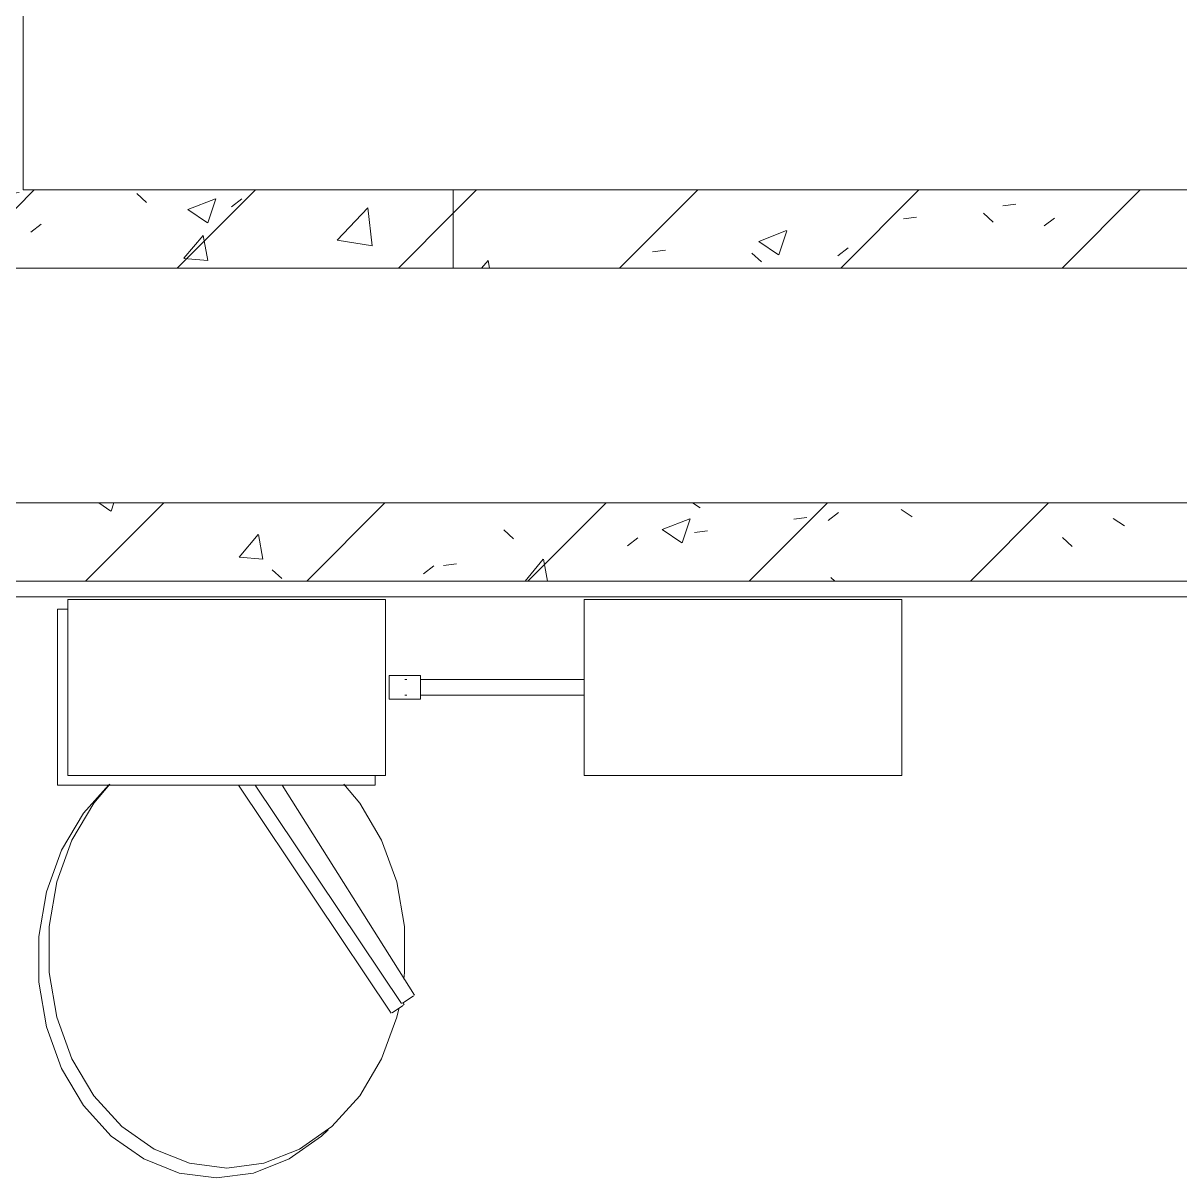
# Model space of a CAD drawing. Header units: millimetres. Extents: x -584918 to 2941280, y 3000189 to 4229862.
# Drawn here: x -442985 to -441506, y 3683312 to 3684788 of the extents above; entities that cross this region are included whole.
import ezdxf

# ---------------------------------------------------------------- set-up
doc = ezdxf.new("R2010")
doc.units = ezdxf.units.MM
for name, color, linetype, lineweight in [('Сантехника', 7, 'Continuous', 0), ('Стены внутренние', 7, 'Continuous', 0), ('Стены несущие', 7, 'Continuous', 0), ('Стены отделка', 7, 'Continuous', 0), ('экспертиза условные обозначения', 1, 'Continuous', 0)]:
    doc.layers.add(name, color=color, linetype=linetype, lineweight=lineweight)
pattern_1 = [(45, (-437515.92, 3663725.22), (-141.4214, 141.4214), [])]
pattern_2 = [(50, (-437515.92, 3663725.22), (364.368, -31.8783), [38.1, -419.1]), (355, (-437515.92, 3663725.2), (-70.486, 382.113), [30.48, -335.28]), (100.451, (-437485.56, 3663722.56), (293.885, 350.2334), [32.38, -356.18]), (46.184, (-437515.92, 3663826.8), (542.1585, -84.086), [57.15, -628.65]), (96.636, (-437470.74, 3663819.8), (474.805, 494.855), [48.57, -534.27]), (351.184, (-437515.9, 3663826.8), (474.81, 494.85), [45.72, -502.92]), (21, (-437465.12, 3663801.42), (303.2285, -204.5305), [38.1, -419.1]), (326, (-437465.12, 3663801.4), (123.604, 368.376), [30.48, -335.28]), (71.451, (-437439.86, 3663784.37), (426.834, 163.843), [32.38, -356.18]), (37.5, (-437515.92, 3663725.22), (6.17665, 169.11015), [16.764, -314.452, 16.764, -323.596, -336.55]), (37.5, (-437515.92, 3663725.22), (6.17665, 169.11015), [-671.576, 16.764, -319.786]), (7.5, (-437515.92, 3663725.22), (133.6389, 200.3615), [16.764, -177.292, 16.764, -306.832, -128.27]), (7.5, (-437515.92, 3663725.22), (133.6389, 200.3615), [-517.652, 16.764, -111.506]), (327.5, (-437629.21, 3663725.22), (271.1818, -11.4584), [16.764, -110.236, 16.764, -379.476, -525.78]), (327.5, (-437629.21, 3663725.22), (271.1818, -11.4584), [-523.24, 16.764, -509.016]), (317.5, (-437680, 3663725.22), (296.2585, 50.8528), [16.764, -148.336, 16.764, -246.38, -373.38]), (317.5, (-437680, 3663725.22), (296.2585, 50.8528), [-428.244, 16.764, -356.616])]

# ---------------------------------------------------------------- blocks, each defined once
blk = doc.blocks.new('Слив больничный _ видуар_ _f6260 - Слив больничный-V116-АР Этаж 01')
at = {"layer": 'Сантехника', "color": 9, "true_color": 0xe1b7aa}
for p, q in [((240.9, 863), (15.9, 863)), ((15.9, 863), (15.9, 456.8)), ((240.9, 456.8), (240.9, 863)), ((15.9, 456.8), (240.9, 456.8)), ((143.3, 247.7), (113.4, 247.7)), ((113.4, 247.7), (113.4, 207.7)), ((143.3, 207.7), (143.3, 247.7)), ((118.4, 227.7), (118.4, 230)), ((138.4, 227.7), (138.4, 230)), ((113.4, 207.7), (143.3, 207.7)), ((240.9, 203), (15.9, 203)), ((15.9, 203), (15.9, -203.2)), ((240.9, -203.2), (240.9, 203)), ((15.9, -203.2), (240.9, -203.2))]:
    blk.add_line(p, q, dxfattribs=at)
at = {"layer": 'Сантехника', "color": 9, "true_color": 0xe1b7aa, "flags": 128}
for points in [[(118.4, 247.7), (118.4, 250.7), (118.4, 278), (118.4, 303.5), (118.4, 328.6), (118.4, 343.5), (118.4, 344.3), (118.4, 345), (118.4, 345.7), (118.4, 346.3), (118.4, 347), (118.4, 347.7), (118.4, 348.3), (118.4, 348.9), (118.4, 349.5), (118.4, 351.1), (118.4, 351.7), (118.4, 352.2), (118.4, 352.7), (118.4, 353.2), (118.4, 353.7), (118.4, 354.2), (118.4, 354.7), (118.4, 355.2), (118.4, 355.6), (118.4, 356.1), (118.4, 356.5), (118.4, 356.9), (118.4, 357.4), (118.4, 357.8), (118.4, 358.2), (118.4, 358.6), (118.4, 358.9), (118.4, 359.3), (118.4, 359.7), (118.4, 360.1), (118.4, 360.4), (118.4, 360.8), (118.4, 361.1), (118.4, 361.5), (118.4, 361.8), (118.4, 362.2), (118.4, 362.5), (118.4, 362.9), (118.4, 363.2), (118.4, 363.6), (118.4, 363.9), (118.4, 364.3), (118.4, 364.6), (118.4, 365), (118.4, 365.3), (118.4, 365.7), (118.4, 366.1), (118.4, 366.4), (118.4, 366.8), (118.4, 367.2), (118.4, 367.5), (118.4, 367.9), (118.4, 368.3), (118.4, 368.7), (118.4, 369.1), (118.4, 369.5), (118.4, 369.9), (118.4, 370.4), (118.4, 370.8), (118.4, 371.2), (118.4, 371.7), (118.4, 372.1), (118.4, 372.6), (118.4, 373), (118.4, 373.5), (118.4, 373.9), (118.4, 374.4), (118.4, 374.9), (118.4, 375.4), (118.4, 375.9), (118.4, 376.3), (118.4, 376.8), (118.4, 377.4), (118.4, 377.9), (118.4, 378.4), (118.4, 378.9), (118.4, 379.4), (118.4, 380), (118.4, 380.5), (118.4, 381), (118.4, 381.6), (118.4, 382.1), (118.4, 382.7), (118.4, 383.3), (118.4, 383.8), (118.4, 384.4), (118.4, 385), (118.4, 385.6), (118.4, 386.2), (118.4, 386.8), (118.4, 387.4), (118.4, 388), (118.4, 388.6), (118.4, 389.2), (118.4, 389.9), (118.4, 390.5), (118.4, 391.1), (118.4, 391.8), (118.4, 392.4), (118.4, 393.1), (118.4, 393.8), (118.4, 394.4), (118.4, 395.1), (118.4, 395.8), (118.4, 396.5), (118.4, 397.2), (118.4, 397.9), (118.4, 398.6), (118.4, 399.3), (118.4, 400), (118.4, 400.8), (118.4, 401.5), (118.4, 402.2), (118.4, 403), (118.4, 403.8), (118.4, 404.5), (118.4, 405.3), (118.4, 406.1), (118.4, 406.9), (118.4, 407.7), (118.4, 408.5), (118.4, 409.3), (118.4, 410.1), (118.4, 410.9), (118.4, 411.8), (118.4, 412.6), (118.4, 413.5), (118.4, 414.3), (118.4, 415.2), (118.4, 416.1), (118.4, 417), (118.4, 417.9), (118.4, 418.8), (118.4, 419.7), (118.4, 420.6), (118.4, 421.6), (118.4, 422.5), (118.4, 423.5), (118.4, 428.3), (118.4, 429.3), (118.4, 430.3), (118.4, 431.4), (118.4, 432.4), (118.4, 433.5), (118.4, 434.6), (118.4, 435.7), (118.4, 436.8), (118.4, 437.9), (118.4, 439.1), (118.4, 440.2), (118.4, 441.4), (118.4, 442.6), (118.4, 443.8), (118.4, 445), (118.4, 446.2), (118.4, 447.5), (118.4, 456.3)], [(138.4, 247.7), (138.4, 250.7), (138.4, 278), (138.4, 303.5), (138.4, 328.6), (138.4, 343.5), (138.4, 344.3), (138.4, 345), (138.4, 345.7), (138.4, 346.3), (138.4, 347), (138.4, 347.7), (138.4, 348.3), (138.4, 348.9), (138.4, 349.5), (138.4, 351.1), (138.4, 351.7), (138.4, 352.2), (138.4, 352.7), (138.4, 353.2), (138.4, 353.7), (138.4, 354.2), (138.4, 354.7), (138.4, 355.2), (138.4, 355.6), (138.4, 356.1), (138.4, 356.5), (138.4, 356.9), (138.4, 357.4), (138.4, 357.8), (138.4, 358.2), (138.4, 358.6), (138.4, 358.9), (138.4, 359.3), (138.4, 359.7), (138.4, 360.1), (138.4, 360.4), (138.4, 360.8), (138.4, 361.1), (138.4, 361.5), (138.4, 361.8), (138.4, 362.2), (138.4, 362.5), (138.4, 362.9), (138.4, 363.2), (138.4, 363.6), (138.4, 363.9), (138.4, 364.3), (138.4, 364.6), (138.4, 365), (138.4, 365.3), (138.4, 365.7), (138.4, 366.1), (138.4, 366.4), (138.4, 366.8), (138.4, 367.2), (138.4, 367.5), (138.4, 367.9), (138.4, 368.3), (138.4, 368.7), (138.4, 369.1), (138.4, 369.5), (138.4, 369.9), (138.4, 370.4), (138.4, 370.8), (138.4, 371.2), (138.4, 371.7), (138.4, 372.1), (138.4, 372.6), (138.4, 373), (138.4, 373.5), (138.4, 373.9), (138.4, 374.4), (138.4, 374.9), (138.4, 375.4), (138.4, 375.9), (138.4, 376.3), (138.4, 376.8), (138.4, 377.4), (138.4, 377.9), (138.4, 378.4), (138.4, 378.9), (138.4, 379.4), (138.4, 380), (138.4, 380.5), (138.4, 381), (138.4, 381.6), (138.4, 382.1), (138.4, 382.7), (138.4, 383.3), (138.4, 383.8), (138.4, 384.4), (138.4, 385), (138.4, 385.6), (138.4, 386.2), (138.4, 386.8), (138.4, 387.4), (138.4, 388), (138.4, 388.6), (138.4, 389.2), (138.4, 389.9), (138.4, 390.5), (138.4, 391.1), (138.4, 391.8), (138.4, 392.4), (138.4, 393.1), (138.4, 393.8), (138.4, 394.4), (138.4, 395.1), (138.4, 395.8), (138.4, 396.5), (138.4, 397.2), (138.4, 397.9), (138.4, 398.6), (138.4, 399.3), (138.4, 400), (138.4, 400.8), (138.4, 401.5), (138.4, 402.2), (138.4, 403), (138.4, 403.8), (138.4, 404.5), (138.4, 405.3), (138.4, 406.1), (138.4, 406.9), (138.4, 407.7), (138.4, 408.5), (138.4, 409.3), (138.4, 410.1), (138.4, 410.9), (138.4, 411.8), (138.4, 412.6), (138.4, 413.5), (138.4, 414.3), (138.4, 415.2), (138.4, 416.1), (138.4, 417), (138.4, 417.9), (138.4, 418.8), (138.4, 419.7), (138.4, 420.6), (138.4, 421.6), (138.4, 422.5), (138.4, 423.5), (138.4, 428.3), (138.4, 429.3), (138.4, 430.3), (138.4, 431.4), (138.4, 432.4), (138.4, 433.5), (138.4, 434.6), (138.4, 435.7), (138.4, 436.8), (138.4, 437.9), (138.4, 439.1), (138.4, 440.2), (138.4, 441.4), (138.4, 442.6), (138.4, 443.8), (138.4, 445), (138.4, 446.2), (138.4, 447.5), (138.4, 456.3)], [(501.6, 226.5), (492.8, 227.3), (434.3, 227.3), (377.2, 217.4), (323.9, 198), (276.6, 169.9), (252.3, 149.6)], [(743, 0), (736.8, 47.5), (718.8, 93), (689.6, 134.4), (650.5, 169.9), (603.3, 198), (549.9, 217.4), (539.4, 220)], [(252.3, -149.6), (276.6, -169.9), (323.9, -198), (377.2, -217.4), (434.3, -227.3), (492.8, -227.3), (549.9, -217.4), (603.3, -198), (650.5, -169.9), (689.6, -134.4), (718.8, -93), (736.8, -47.5), (743, 0)]]:
    blk.add_lwpolyline(points, dxfattribs=at)
blk = doc.blocks.new('Смеситель для слива больничного - Смеситель для ванны и умывальника См-ВУДРНШл-V117-АР Этаж 01')
at = {"layer": 'Сантехника', "color": 253, "true_color": 0xaaaaaa}
for p, q in [((405.9, 614.3), (137.5, 445.2)), ((411.3, 606), (406.7, 613.1)), ((137.5, 410.7), (416.7, 597.7)), ((416, 598.8), (411.3, 606))]:
    blk.add_line(p, q, dxfattribs=at)
blk = doc.blocks.new('ВК_Домодедово_rvt-1-АР Этаж 01')
at = {"layer": 'Сантехника', "color": 253, "lineweight": 9, "true_color": 0xaaaaaa, "rotation": 270.0000000000002}
for name, p in [('Слив больничный _ видуар_ _f6260 - Слив больничный-V116-АР Этаж 01', (-5208.7, 20341.8)), ('Смеситель для слива больничного - Смеситель для ванны и умывальника См-ВУДРНШл-V117-АР Этаж 01', (-5583, 20225.9))]:
    blk.add_blockref(name, p, dxfattribs=at)
blk = doc.blocks.new('Слив больничный _ видуар_ _f6260 - Слив больничный-V203-АР Этаж 01')
at = {"layer": 'Сантехника'}
for p, q in [((240.9, 203), (228.4, 203)), ((240.9, -203.2), (240.9, 203)), ((15.9, -190), (15.9, -203.2)), ((15.9, -203.2), (240.9, -203.2))]:
    blk.add_line(p, q, dxfattribs=at)
at = {"layer": 'Сантехника', "flags": 128}
for points in [[(743, 0), (736.8, 47.5), (718.8, 93), (689.6, 134.4), (681.6, 142.9)], [(240.5, -137.7), (276.6, -169.9), (323.9, -198), (377.2, -217.4), (434.3, -227.3), (492.8, -227.3), (549.9, -217.4), (603.3, -198), (650.5, -169.9), (689.6, -134.4), (718.8, -93), (736.8, -47.5), (743, 0)]]:
    blk.add_lwpolyline(points, dxfattribs=at)
blk = doc.blocks.new('Смеситель для слива больничного - Смеситель для ванны и умывальника См-ВУДРНШл-V204-АР Этаж 01')
at = {"layer": 'Сантехника'}
for p, q in [((405.9, 614.3), (403.2, 612.5)), ((411.3, 606), (406.7, 613.1)), ((125, 402.3), (416.7, 597.7)), ((416, 598.8), (411.3, 606))]:
    blk.add_line(p, q, dxfattribs=at)

msp = doc.modelspace()

# ---------------------------------------------------------------- hatches: boundary and pattern name
at = {"layer": 'Стены внутренние'}
h = msp.add_hatch(dxfattribs=at)
h.set_pattern_fill('FP_1', color=256, style=0, pattern_type=2)
h.set_pattern_definition(pattern_1)
h.paths.add_polyline_path([(-443044.934, 3684474.55), (-442435.026, 3684474.55), (-442435.026, 3684574.55), (-445185.026, 3684574.55), (-445185.026, 3684474.55), (-443085.026, 3684474.55)])
h = msp.add_hatch(dxfattribs=at)
h.set_pattern_fill('FP_2', color=256, style=0, pattern_type=2)
h.set_pattern_definition(pattern_2)
h.paths.add_polyline_path([(-443044.934, 3684474.55), (-442435.026, 3684474.55), (-442435.026, 3684574.55), (-445185.026, 3684574.55), (-445185.026, 3684474.55), (-443085.026, 3684474.55)])
h = msp.add_hatch(dxfattribs=at)
h.set_pattern_fill('FP_1', color=256, style=0, pattern_type=2)
h.set_pattern_definition(pattern_1)
h.paths.add_polyline_path([(-440316.759, 3684474.55), (-439485.026, 3684474.55), (-439485.026, 3684574.55), (-442435.026, 3684574.55), (-442435.026, 3684474.55), (-441249.943, 3684474.55)])
h = msp.add_hatch(dxfattribs=at)
h.set_pattern_fill('FP_2', color=256, style=0, pattern_type=2)
h.set_pattern_definition(pattern_2)
h.paths.add_polyline_path([(-440316.759, 3684474.55), (-439485.026, 3684474.55), (-439485.026, 3684574.55), (-442435.026, 3684574.55), (-442435.026, 3684474.55), (-441249.943, 3684474.55)])
h = msp.add_hatch(dxfattribs=at)
h.set_pattern_fill('FP_1', color=256, style=0, pattern_type=2)
h.set_pattern_definition(pattern_1)
h.paths.add_polyline_path([(-439850.166, 3684074.55), (-439685.026, 3684074.55), (-439685.026, 3684174.55), (-444985.026, 3684174.55), (-444985.026, 3684074.55), (-440316.759, 3684074.55)])
h = msp.add_hatch(dxfattribs=at)
h.set_pattern_fill('FP_2', color=256, style=0, pattern_type=2)
h.set_pattern_definition(pattern_2)
h.paths.add_polyline_path([(-439850.166, 3684074.55), (-439685.026, 3684074.55), (-439685.026, 3684174.55), (-444985.026, 3684174.55), (-444985.026, 3684074.55), (-440316.759, 3684074.55)])
at = {"layer": 'экспертиза условные обозначения'}
h = msp.add_hatch(dxfattribs=at)
h.set_pattern_fill('GRASS', color=6, scale=24)
h.set_pattern_definition([(90, (-461809.37, 3558222.25), (-431.0523, 431.0523), [114.3, -747.8046]), (45, (-461809.37, 3558222.25), (-431.0523, 431.0523), [114.3, -495.3]), (135, (-461809.37, 3558222.25), (-431.0523, -431.0523), [114.3, -495.3])])
edge = h.paths.add_edge_path()
edge.add_line((-458338.484, 3694648.826), (-453608.137, 3692742.567))
edge.add_line((-453608.137, 3692742.567), (-452262.543, 3696081.635))
edge.add_line((-452262.543, 3696081.635), (-443822.121, 3692680.271))
edge.add_line((-443822.121, 3692680.271), (-445167.715, 3689341.203))
edge.add_line((-445167.715, 3689341.203), (-441899.865, 3688024.308))
edge.add_line((-441899.865, 3688024.308), (-440112.737, 3687304.122))
edge.add_line((-440112.737, 3687304.122), (-440822.912, 3685541.836))
edge.add_line((-440822.912, 3685541.836), (-443740.461, 3686717.565))
edge.add_arc((-444130.947, 3685740.74), 1051.983, 68.21091, 179.840391)
edge.add_line((-445182.926, 3685743.67), (-445282.926, 3683874.55))
edge.add_line((-445282.926, 3683874.55), (-448232.926, 3683874.55))
edge.add_line((-448232.926, 3683874.55), (-448232.926, 3688527.961))
edge.add_line((-448232.926, 3688527.961), (-456686.313, 3691934.55))
edge.add_line((-456686.313, 3691934.55), (-459032.926, 3691934.55))
edge.add_line((-459032.926, 3691934.55), (-459032.926, 3692925.58))
edge.add_line((-459032.926, 3692925.58), (-458338.484, 3694648.826))

# ---------------------------------------------------------------- linework, layer by layer
at = {"layer": 'Стены несущие'}
for p, q in [((-442985.026, 3684574.55), (-442985.026, 3686196.661)), ((-439485.026, 3684574.55), (-442985.026, 3684574.55)), ((-442435.026, 3684474.55), (-442435.026, 3684574.55)), ((-444985.026, 3684474.55), (-439685.026, 3684474.55)), ((-439685.026, 3684174.55), (-444985.026, 3684174.55)), ((-444985.026, 3684074.55), (-439685.026, 3684074.55))]:
    msp.add_line(p, q, dxfattribs=at)
at = {"layer": 'Стены отделка'}
msp.add_line((-444965.026, 3684054.55), (-439705.026, 3684054.55), dxfattribs=at)

# ---------------------------------------------------------------- block references
msp.add_blockref('ВК_Домодедово_rvt-1-АР Этаж 01', (-437515.924, 3663725.217))
at = {"layer": 'Сантехника', "rotation": 269.9999999999999}
for name, p in [('Слив больничный _ видуар_ _f6260 - Слив больничный-V203-АР Этаж 01', (-442737.865, 3684054.55)), ('Смеситель для слива больничного - Смеситель для ванны и умывальника См-ВУДРНШл-V204-АР Этаж 01', (-443112.159, 3683938.65))]:
    msp.add_blockref(name, p, dxfattribs=at)

doc.saveas('drawing.dxf')
